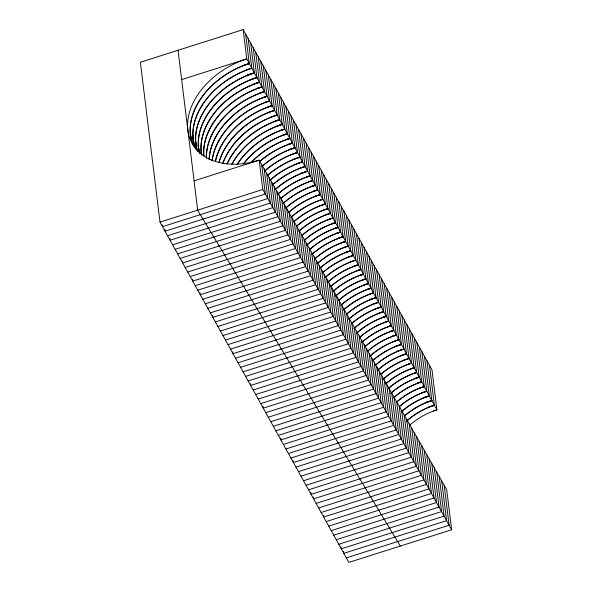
<?xml version="1.0" encoding="UTF-8"?>
<svg xmlns="http://www.w3.org/2000/svg" width="592" height="592" viewBox="0 0 592 592"><rect width="100%" height="100%" fill="white"/><g stroke="black" fill="none" stroke-linecap="round" stroke-linejoin="round"><path stroke-width="0.89" d="M409.723 425.182A54.967 38.82 -29 0 1 436.911 409.849L432.005 369.882L243.149 29.6L140.363 62.241L159.995 222.118L348.851 562.4L451.637 529.759L446.723 489.791L441.706 480.859L446.597 520.679L343.819 553.328L343.589 551.5M181.648 79.587L246.746 58.911L249.262 63.448A69.627 49.173 -29 0 0 193.103 144.833M247.508 64.003L249.262 63.448M244.022 65.261L249.284 63.588L251.8 68.132A69.434 49.032 -29 0 0 195.375 148.266M249.173 68.961L251.8 68.132M246.568 69.937L251.822 68.272L254.338 72.809A69.234 48.899 -29 0 0 197.151 150.102M247.338 75.029L249.965 74.2M251.711 73.645L254.338 72.809M247.375 75.169L254.353 72.957L256.869 77.493A69.035 48.759 -29 0 0 199.593 153.668M254.257 78.322L256.869 77.493M249.839 79.876L256.891 77.633L259.407 82.17A68.835 48.618 -29 0 0 201.472 154.505L201.139 152.203M256.765 83.013L259.407 82.17M252.392 84.552L259.429 82.318L261.945 86.854A68.642 48.477 -29 0 0 203.729 155.4M257.55 88.252L261.945 86.854M257.579 88.386L261.96 86.994L264.476 91.531A68.443 48.337 -29 0 0 206.334 158.108M260.095 92.929L264.476 91.531M260.125 93.062L264.498 91.679L267.014 96.215A68.243 48.196 -29 0 0 209.08 158.989M262.648 97.606L267.014 96.215M262.678 97.747L267.036 96.363L269.552 100.899A68.043 48.056 -29 0 0 212.025 160.75M265.194 102.283L269.552 100.899M265.164 102.438L269.567 101.04L272.083 105.576A67.843 47.915 -29 0 0 215.31 161.601M270.322 106.138L272.083 105.576M267.71 107.115L272.105 105.724L274.621 110.26A67.651 47.774 -29 0 0 218.833 162.667M272.868 110.815L274.621 110.26M269.382 112.073L274.644 110.401L277.16 114.937A67.451 47.634 -29 0 0 222.614 163.718M275.406 115.499L277.16 114.937M271.935 116.75L277.174 115.085L279.698 119.621A67.251 47.493 -29 0 0 227.032 163.925M277.071 120.45L279.698 119.621M274.488 121.427L279.713 119.762L282.229 124.305A67.051 47.36 -29 0 0 231.709 164.421M279.616 125.134L282.229 124.305M275.206 126.681L282.251 124.446L284.767 128.982A66.859 47.219 -29 0 0 237.029 164.495M282.125 129.826L284.767 128.982M281.274 130.24L284.782 129.13L287.305 133.666A66.659 47.079 -29 0 0 243.297 163.969M282.909 135.057L287.305 133.666M282.946 135.198L287.32 133.807L289.836 138.343A66.459 46.938 -29 0 0 251.681 161.919M285.462 139.734L289.836 138.343M285.492 139.875L289.858 138.491L292.374 143.027A66.26 46.798 -29 0 0 259.466 161.623M288.008 144.411L292.374 143.027M288.038 144.552L292.389 143.168L294.912 147.711A66.067 46.657 -29 0 0 262.101 166.248M290.561 149.088L294.912 147.711M290.531 149.251L294.927 147.852L297.443 152.388A65.867 46.516 -29 0 0 264.587 170.999M194.087 180.834L259.178 160.166L261.694 164.702M295.682 152.951L297.443 152.388M293.077 153.927L297.465 152.536L299.981 157.072A65.668 46.376 -29 0 0 267.221 175.624M298.227 157.627L299.981 157.072M293.876 159.159L299.996 157.213L302.519 161.749A65.468 46.235 -29 0 0 269.856 180.249M300.766 162.304L302.519 161.749M296.429 163.836L302.534 161.897L305.05 166.433A65.268 46.095 -29 0 0 272.49 184.874M302.438 167.262L305.05 166.433M299.855 168.232L305.072 166.574L307.588 171.11A65.076 45.954 -29 0 0 275.125 189.499M300.632 173.323L303.245 172.494M304.984 171.939L307.588 171.11M302.334 172.931L307.603 171.258L310.127 175.794A64.876 45.821 -29 0 0 277.759 194.124M159.995 222.118L262.781 189.477L451.637 529.759M307.485 176.631L310.127 175.794M306.634 177.052L310.141 175.935L312.657 180.479A64.676 45.68 -29 0 0 280.393 198.749M309.157 181.589L312.657 180.479M308.306 182.01L312.68 180.619L315.196 185.155A64.476 45.54 -29 0 0 283.028 203.374M310.83 186.547L315.196 185.155M310.859 186.687L315.21 185.303L317.734 189.84A64.284 45.399 -29 0 0 285.662 208.007M167.551 235.727L270.329 203.086L266.681 173.345L274.2 186.665M313.375 191.223L317.734 189.84M313.346 191.379L317.749 189.98L320.265 194.516A64.084 45.258 -29 0 0 288.297 212.632M315.862 195.915L320.265 194.516M315.891 196.056L320.287 194.664L322.803 199.201A63.884 45.118 -29 0 0 290.931 217.257M172.583 244.799L275.369 212.158L271.684 182.129M321.049 199.756L322.803 199.201M318.444 200.732L322.818 199.341L325.341 203.885A63.684 44.977 -29 0 0 293.573 221.882M175.106 249.343L277.885 216.694L274.185 186.524L279.202 195.449M323.587 204.44L325.341 203.885M319.243 205.964L325.356 204.025L327.872 208.562A63.492 44.837 -29 0 0 296.207 226.507M177.622 253.879L280.408 221.23L276.679 190.913M326.125 209.117L327.872 208.562M321.804 210.641L327.894 208.71L330.41 213.246A63.292 44.696 -29 0 0 298.842 231.132M180.138 258.415L282.924 225.767L279.18 195.308L284.204 204.24M328.671 213.793L330.41 213.246M324.268 215.347L330.425 213.386L332.948 217.923A63.092 44.555 -29 0 0 301.476 235.757M330.306 218.766L332.948 217.923M327.694 219.743L332.963 218.071L335.479 222.607A62.893 44.422 -29 0 0 304.11 240.382M185.178 267.488L287.956 234.846L284.182 204.092L289.199 213.024M332.845 223.443L335.479 222.607M332.001 223.865L335.501 222.747L338.017 227.284A62.693 44.282 -29 0 0 306.745 245.007M187.694 272.024L290.48 239.383L286.683 208.488M334.517 228.401L338.017 227.284M334.547 228.542L338.032 227.432L340.555 231.968A62.5 44.141 -29 0 0 309.379 249.632M190.21 276.56L292.996 243.919L289.185 212.883L296.703 226.203M336.189 233.352L340.555 231.968M336.226 233.492L340.57 232.116L343.086 236.652A62.301 44 -29 0 0 311.858 254.39M338.742 238.028L343.086 236.652M338.705 238.191L343.108 236.793L345.624 241.329A62.101 43.86 -29 0 0 314.493 259.015M195.249 285.64L298.028 252.991L294.187 221.667M341.229 242.727L345.624 241.329M341.258 242.868L345.639 241.477L348.163 246.013A61.901 43.719 -29 0 0 317.127 263.64M197.765 290.176L300.551 257.527L296.688 226.063L301.705 234.987M346.409 246.568L348.163 246.013M343.804 247.545L348.177 246.154L350.693 250.69A61.709 43.579 -29 0 0 319.761 268.265M344.574 252.636L347.201 251.8M348.947 251.245L350.693 250.69M344.618 252.777L350.716 250.838L353.232 255.374A61.509 43.438 -29 0 0 322.396 272.89M202.804 299.249L305.583 266.607L301.683 234.846L306.708 243.778M351.485 255.929L353.232 255.374M347.171 257.446L353.246 255.515L355.77 260.058A61.309 43.297 -29 0 0 325.03 277.515M205.32 303.785L308.106 271.143L304.184 239.242M354.031 260.606L355.77 260.058M349.635 262.152L355.785 260.199L358.301 264.735A61.109 43.157 -29 0 0 327.665 282.14M207.836 308.321L310.622 275.68L306.686 243.63L311.703 252.562M355.666 265.571L358.301 264.735M353.061 266.548L358.323 264.883L360.839 269.419A60.917 43.016 -29 0 0 330.299 286.765M210.36 312.857L313.138 280.216L309.187 248.026M358.212 270.255L360.839 269.419M357.361 270.67L360.854 269.56L363.377 274.096A60.717 42.883 -29 0 0 332.933 291.39M359.884 275.206L363.377 274.096M359.914 275.347L363.392 274.244L365.908 278.78A60.517 42.742 -29 0 0 335.568 296.015M215.392 321.93L318.178 289.288L314.189 256.81M362.43 279.883L365.908 278.78M362.4 280.046L365.93 278.921L368.446 283.464A60.317 42.602 -29 0 0 338.89 300.04M217.915 326.473L320.694 293.824L316.69 261.205M364.043 284.863L368.446 283.464M364.073 284.996L368.461 283.605L370.984 288.141A60.118 42.461 -29 0 0 340.844 305.265M220.431 331.009L323.21 298.361L319.192 265.601L324.209 274.525M366.589 289.54L370.984 288.141M366.626 289.673L370.999 288.289L373.515 292.825A59.925 42.321 -29 0 0 343.478 309.89M222.947 335.546L325.733 302.904L321.685 269.989M371.769 293.38L373.515 292.825M369.171 294.35L373.537 292.966L376.053 297.502A59.725 42.18 -29 0 0 346.113 314.515M225.463 340.082L328.249 307.44L324.187 274.385L329.211 283.316M369.948 299.441L372.56 298.612M374.307 298.057L376.053 297.502M227.987 344.618L330.765 311.977L326.688 278.773M369.985 299.582L376.068 297.65L378.591 302.186A59.526 42.039 -29 0 0 348.747 319.14M230.503 349.154L333.281 316.513L329.189 283.168L334.206 292.1M376.852 302.734L378.591 302.186M372.442 304.288L378.606 302.327L381.122 306.863A59.326 41.899 -29 0 0 352.055 323.173M379.361 307.426L381.122 306.863M375.002 308.965L381.144 307.011L383.66 311.547A59.133 41.758 -29 0 0 354.016 328.39M235.535 358.227L338.321 325.585L334.191 291.952L341.71 305.28M381.907 312.102L383.66 311.547M377.555 313.634L383.675 311.688L386.199 316.232A58.934 41.618 -29 0 0 356.65 333.015M238.058 362.77L340.837 330.121L336.693 296.348M383.572 317.06L386.199 316.232M382.728 317.482L386.213 316.372L388.729 320.908A58.734 41.484 -29 0 0 359.285 337.64M240.574 367.306L343.36 334.658L339.194 300.743M385.244 322.018L388.729 320.908M385.274 322.159L388.752 321.056L391.268 325.593A58.534 41.344 -29 0 0 361.756 342.413M243.09 371.843L345.876 339.201L341.695 305.132L346.712 314.063M387.797 326.695L391.268 325.593M387.767 326.851L391.282 325.733L393.806 330.269A58.342 41.203 -29 0 0 365.094 346.416M245.613 376.379L348.392 343.737L344.196 309.527M389.403 331.668L393.806 330.269M389.44 331.809L393.821 330.417L396.337 334.954A58.142 41.063 -29 0 0 367.728 351.041M248.129 380.915L350.908 348.274L346.69 313.923L351.715 322.855M391.956 336.345L396.337 334.954M391.985 336.485L396.359 335.094L398.875 339.638A57.942 40.922 -29 0 0 370.363 355.666M397.128 340.193L398.875 339.638M394.538 341.162L398.89 339.778L401.413 344.315A57.742 40.781 -29 0 0 372.301 360.905M253.161 389.987L355.947 357.346L351.692 322.707L356.71 331.638M399.667 344.87L401.413 344.315M395.352 346.387L401.428 344.463L403.944 348.999A57.542 40.641 -29 0 0 375.624 364.924M255.685 394.524L358.463 361.882L354.194 327.102M397.876 350.923L400.473 350.101M402.212 349.546L403.944 348.999M397.809 351.093L403.966 349.139L406.482 353.676A57.35 40.5 -29 0 0 377.57 370.155M258.201 399.067L360.987 366.418L356.695 331.49L364.213 344.818M404.728 354.238L406.482 353.676M400.37 355.77L406.497 353.824L409.02 358.36A57.15 40.36 -29 0 0 380.893 374.174M260.717 403.603L363.503 370.955L359.196 335.886M407.266 358.915L409.02 358.36M402.923 360.447L409.035 358.5L411.551 363.037A56.95 40.219 -29 0 0 382.839 379.405M408.939 363.873L411.551 363.037M408.095 364.287L411.573 363.185L414.089 367.721A56.751 40.078 -29 0 0 385.481 384.03M265.756 412.676L368.535 380.034L364.198 344.67L369.216 353.602M410.611 368.823L414.089 367.721M410.582 368.986L414.104 367.869L416.627 372.405A56.558 39.945 -29 0 0 388.789 388.056M268.272 417.212L371.058 384.571L366.7 349.065M413.098 373.522L416.627 372.405M413.127 373.663L416.642 372.546L419.158 377.082A56.358 39.805 -29 0 0 390.75 393.273M270.788 421.748L373.574 389.107L369.193 353.461L374.218 362.385M415.651 378.199L419.158 377.082M415.68 378.34L419.18 377.23L421.696 381.766A56.159 39.664 -29 0 0 394.057 397.306M273.312 426.284L376.09 393.643L371.695 357.849M417.323 383.157L421.696 381.766M417.353 383.29L421.711 381.907L424.235 386.443A55.959 39.523 -29 0 0 396.692 401.931L391.697 392.999L396.233 429.94L293.454 462.581L293.232 460.754M275.828 430.821L378.606 398.179L374.196 362.245L381.714 375.565M422.488 386.998L424.235 386.443M419.906 387.967L424.249 386.591L426.765 391.127A55.766 39.383 -29 0 0 399.326 406.556M278.344 435.364L381.13 402.715L376.697 366.64M425.034 391.682L426.765 391.127M421.504 392.947L426.788 391.268L429.304 395.811A55.567 39.242 -29 0 0 401.295 411.773M423.139 397.765L425.781 396.929M427.542 396.366L429.304 395.811M423.184 397.905L429.318 395.952L431.842 400.488A55.367 39.102 -29 0 0 404.595 415.813M283.383 444.437L386.162 411.795L381.699 375.424L386.717 384.356M425.7 402.442L428.334 401.605M430.088 401.043L431.842 400.488M425.737 402.575L431.857 400.636L434.373 405.172A55.167 38.961 -29 0 0 406.563 421.023M285.899 448.973L388.685 416.331L384.201 379.82M429.133 406.837L430.88 406.282M432.626 405.727L434.373 405.172M428.297 407.252L434.395 405.313L436.911 409.849L433.425 410.959M288.415 453.509L391.201 420.868L386.702 384.208L391.719 393.14M290.938 458.045L393.717 425.404L389.203 388.604M295.97 467.118L398.756 434.476L394.198 397.387M298.494 471.661L401.272 439.012L396.699 401.783L404.218 415.103M301.01 476.197L403.788 443.549L399.2 406.179M303.526 480.734L406.312 448.092L401.702 410.567M306.042 485.27L408.828 452.628L404.203 414.962L409.22 423.894M308.565 489.806L411.344 457.165L406.704 419.358M316.121 503.415L418.899 470.773L414.2 432.537L419.225 441.462M318.637 507.958L421.415 475.309L416.701 436.926M321.153 512.494L423.939 479.846L419.203 441.321L426.721 454.641M326.192 521.567L428.971 488.925L424.205 450.105M328.708 526.103L431.487 493.462L426.706 454.501L431.723 463.432M331.224 530.639L434.01 497.998L429.207 458.896M333.74 535.175L436.526 502.534L431.709 463.284L436.726 472.216M336.263 539.712L439.042 507.07L434.21 467.68M338.779 544.255L441.565 511.606L436.711 472.068L441.728 481M346.335 557.864L449.113 525.222L444.207 485.248M414.222 432.678L409.205 423.746L413.86 461.701L311.081 494.342L310.859 492.514M319.206 265.741L311.688 252.421L315.654 284.752L212.876 317.393L212.654 315.566M266.696 173.486L261.679 164.554L265.297 194.013L162.511 226.655L162.289 224.827M397.728 541.539L400.244 546.076M395.019 537.062L397.543 541.599M392.318 532.585L394.834 537.122M389.617 528.108L392.133 532.645M386.909 523.631L389.432 528.168M384.208 519.147L386.724 523.683M381.507 514.67L384.023 519.206M378.799 510.193L381.322 514.729M376.098 505.716L378.614 510.252M373.397 501.239L375.913 505.775M370.696 496.755L373.212 501.298M367.987 492.278L370.511 496.814M365.286 487.801L367.802 492.337M362.585 483.324L365.101 487.86M359.877 478.847L362.4 483.383M357.176 474.37L359.692 478.906M354.475 469.885L356.991 474.429M351.766 465.408L354.29 469.944M349.065 460.931L351.581 465.467M346.364 456.454L348.88 460.99M343.656 451.977L346.179 456.513M340.955 447.5L343.471 452.036M338.254 443.016L340.77 447.559M335.553 438.539L338.069 443.075M332.845 434.062L335.368 438.598M330.144 429.585L332.66 434.121M327.443 425.108L329.959 429.644M324.734 420.631L327.258 425.167M322.033 416.146L324.549 420.683M319.332 411.669L321.848 416.206M316.624 407.192L319.147 411.729M313.923 402.715L316.439 407.252M311.222 398.238L313.738 402.775M308.513 393.754L311.037 398.298M305.812 389.277L308.328 393.813M303.111 384.8L305.627 389.336M300.41 380.323L302.926 384.859M297.702 375.846L300.225 380.382M295.001 371.369L297.517 375.905M292.3 366.885L294.816 371.428M289.592 362.408L292.115 366.944M286.891 357.931L289.407 362.467M284.19 353.454L286.706 357.99M281.481 348.977L284.005 353.513M278.78 344.5L281.296 349.036M276.079 340.015L278.595 344.559M273.371 335.538L275.894 340.074M270.67 331.061L273.186 335.597M267.969 326.584L270.485 331.12M265.268 322.107L267.784 326.643M262.559 317.63L265.083 322.166M259.858 313.146L262.374 317.682M257.157 308.669L259.673 313.205M254.449 304.192L256.972 308.728M251.748 299.715L254.264 304.251M249.047 295.238L251.563 299.774M246.339 290.753L248.862 295.297M243.638 286.276L246.154 290.813M240.937 281.799L243.453 286.336M238.228 277.322L240.752 281.859M235.527 272.845L238.043 277.382M232.826 268.368L235.342 272.905M230.125 263.884L232.641 268.428M227.417 259.407L229.94 263.943M224.716 254.93L227.232 259.466M222.015 250.453L224.531 254.989M219.306 245.976L221.83 250.512M216.605 241.499L219.121 246.035M213.904 237.015L216.42 241.551M211.196 232.538L213.719 237.074M208.495 228.061L211.011 232.597M205.794 223.584L208.31 228.12M203.086 219.107L205.609 223.643M200.385 214.622L202.901 219.166M200.2 214.681L197.684 210.145L178.051 50.276M429.489 365.345L434.395 405.313A54.967 38.82 -29 0 0 406.504 421.267M426.965 360.809L431.857 400.636A55.167 38.961 -29 0 0 404.706 415.902M424.449 356.273L429.318 395.952A55.367 39.102 -29 0 0 401.413 411.862M439.205 476.464L444.081 516.143L341.295 548.791L341.073 546.964M421.933 351.737L426.788 391.268A55.567 39.242 -29 0 0 399.437 406.645M419.417 347.201L424.249 386.591A55.766 39.383 -29 0 0 396.81 402.02M416.894 342.657L421.711 381.907A55.959 39.523 -29 0 0 393.502 397.987M414.378 338.121L419.18 377.23A56.159 39.664 -29 0 0 390.868 393.362M411.862 333.585L416.642 372.546A56.358 39.805 -29 0 0 388.234 388.737M409.338 329.048L414.104 367.869A56.558 39.945 -29 0 0 386.273 383.512M406.822 324.512L411.573 363.185A56.751 40.078 -29 0 0 382.957 379.487M421.704 445.717L426.455 484.382L323.669 517.031L323.447 515.203M404.306 319.976L409.035 358.5A56.95 40.219 -29 0 0 381.004 374.262M401.79 315.44L406.497 353.824A57.15 40.36 -29 0 0 377.689 370.244M399.267 310.904L403.966 349.139A57.35 40.5 -29 0 0 375.742 365.012M396.751 306.36L401.428 344.463A57.542 40.641 -29 0 0 373.108 360.387M411.706 428.142L416.383 466.237L313.597 498.878L313.375 497.051M394.235 301.824L398.89 339.778A57.742 40.781 -29 0 0 369.785 356.369M391.712 297.288L396.359 335.094A57.942 40.922 -29 0 0 367.839 351.13M389.196 292.751L393.821 330.417A58.142 41.063 -29 0 0 364.509 347.119M386.68 288.215L391.282 325.733A58.342 41.203 -29 0 0 361.875 342.494M384.164 283.679L388.752 321.056A58.534 41.344 -29 0 0 359.24 337.869M381.64 279.143L386.213 316.372A58.734 41.484 -29 0 0 356.769 333.104M379.124 274.607L383.675 311.688A58.934 41.618 -29 0 0 354.134 328.479M376.608 270.07L381.144 307.011A59.133 41.758 -29 0 0 351.5 323.854M374.085 265.527L378.606 302.327A59.326 41.899 -29 0 0 348.866 319.229M371.569 260.991L376.068 297.65A59.526 42.039 -29 0 0 346.231 314.604M369.053 256.454L373.537 292.966A59.725 42.18 -29 0 0 343.597 309.979M366.537 251.918L370.999 288.289A59.925 42.321 -29 0 0 340.955 305.354M364.013 247.382L368.461 283.605A60.118 42.461 -29 0 0 339.001 300.129M379.198 371.029L383.646 407.252L280.867 439.9L280.638 438.073M361.497 242.846L365.93 278.921A60.317 42.602 -29 0 0 335.686 296.104M358.981 238.31L363.392 274.244A60.517 42.742 -29 0 0 333.052 291.479M356.465 233.773L360.854 269.56A60.717 42.883 -29 0 0 330.417 286.854M353.942 229.23L358.323 264.883A60.917 43.016 -29 0 0 327.783 282.229M351.426 224.694L355.785 260.199A61.109 43.157 -29 0 0 325.149 277.604M348.91 220.157L353.246 255.515A61.309 43.297 -29 0 0 322.514 272.979M346.387 215.621L350.716 250.838A61.509 43.438 -29 0 0 319.88 268.354M361.697 340.282L366.019 375.498L263.24 408.14L263.011 406.312M343.871 211.085L348.177 246.154A61.709 43.579 -29 0 0 317.245 263.729M341.355 206.549L345.639 241.477A61.901 43.719 -29 0 0 314.611 259.104M338.839 202.013L343.108 236.793A62.101 43.86 -29 0 0 311.969 254.479M336.315 197.476L340.57 232.116A62.301 44 -29 0 0 310.045 249.239M333.799 192.933L338.032 227.432A62.5 44.141 -29 0 0 306.856 245.095M349.191 318.311L353.431 352.81L250.645 385.451L250.423 383.623M331.283 188.397L335.501 222.747A62.693 44.282 -29 0 0 304.221 240.47M328.76 183.86L332.963 218.071A62.893 44.422 -29 0 0 301.587 235.845M326.244 179.324L330.425 213.386A63.092 44.555 -29 0 0 298.953 231.22M323.728 174.788L327.894 208.71A63.292 44.696 -29 0 0 296.999 225.996M321.212 170.252L325.356 204.025A63.492 44.837 -29 0 0 293.684 221.963M318.688 165.716L322.818 199.341A63.684 44.977 -29 0 0 291.049 217.338M316.172 161.179L320.287 194.664A63.884 45.118 -29 0 0 288.415 212.713M331.69 287.564L335.805 321.049L233.019 353.69L232.797 351.863M313.656 156.636L317.749 189.98A64.084 45.258 -29 0 0 285.781 208.088M311.133 152.1L315.21 185.303A64.284 45.399 -29 0 0 283.146 203.463M308.617 147.563L312.68 180.619A64.476 45.54 -29 0 0 280.512 198.838M306.101 143.027L310.141 175.935A64.676 45.68 -29 0 0 277.877 194.213M303.585 138.491L307.603 171.258A64.876 45.821 -29 0 0 275.243 189.588M301.062 133.955L305.072 166.574A65.076 45.954 -29 0 0 272.609 184.963M298.546 129.419L302.534 161.897A65.268 46.095 -29 0 0 269.974 180.338M296.03 124.882L299.996 157.213A65.468 46.235 -29 0 0 267.34 175.713M293.506 120.339L297.465 152.536A65.668 46.376 -29 0 0 264.705 171.088M290.99 115.803L294.927 147.852A65.867 46.516 -29 0 0 262.071 166.463M288.474 111.266L292.389 143.168A66.067 46.657 -29 0 0 259.585 161.705M285.958 106.73L289.858 138.491A66.26 46.798 -29 0 0 251.815 161.993M283.435 102.194L287.32 133.807A66.459 46.938 -29 0 0 243.993 163.311M299.182 230.451L303.067 262.064L200.288 294.712L200.059 292.885M280.919 97.658L284.782 129.13A66.659 47.079 -29 0 0 237.192 164.532M278.403 93.122L282.251 124.446A66.859 47.219 -29 0 0 231.879 164.443M275.879 88.585L279.713 119.762A67.051 47.36 -29 0 0 227.21 163.94M291.686 217.271L295.512 248.455L192.733 281.096L192.504 279.269M273.363 84.042L277.174 115.085A67.251 47.493 -29 0 0 222.792 163.718M270.847 79.506L274.644 110.401A67.451 47.634 -29 0 0 219.01 162.659M268.331 74.969L272.105 105.724A67.651 47.774 -29 0 0 215.495 161.579M265.808 70.433L269.567 101.04A67.843 47.915 -29 0 0 212.21 160.721M281.681 199.704L285.44 230.31L182.662 262.952L182.432 261.124M263.292 65.897L267.036 96.363A68.043 48.056 -29 0 0 209.228 159.862M260.776 61.361L264.498 91.679A68.243 48.196 -29 0 0 206.519 158.064M258.26 56.825L261.96 86.994A68.443 48.337 -29 0 0 203.988 156.214M255.737 52.288L259.429 82.318A68.642 48.477 -29 0 0 201.828 155.356M253.221 47.745L256.891 77.633A68.835 48.618 -29 0 0 199.77 153.594M269.182 177.733L272.853 207.622L170.067 240.263L169.845 238.435M250.705 43.209L254.353 72.957A69.035 48.759 -29 0 0 197.928 151.774M248.181 38.672L251.822 68.272A69.234 48.899 -29 0 0 196.278 149.865M264.18 168.949L267.813 198.549L165.035 231.191L164.805 229.363M245.665 34.136L249.284 63.588A69.434 49.032 -29 0 0 193.976 146.239M243.149 29.6L246.746 58.911A69.627 49.173 -29 0 0 187.871 130.21A69.627 49.173 -29 0 0 259.178 160.166L262.781 189.477M201.162 150.79L201.606 154.416M198.29 144.929L199.016 150.856M198.105 144.988L198.831 150.923M195.752 141.821L196.426 147.297M195.737 143.249L196.019 145.536M192.711 134.591L193.725 142.827M192.696 136.027L193.48 142.42M190.343 132.852L191.135 139.275M190.217 133.378L190.72 137.462"/></g></svg>
